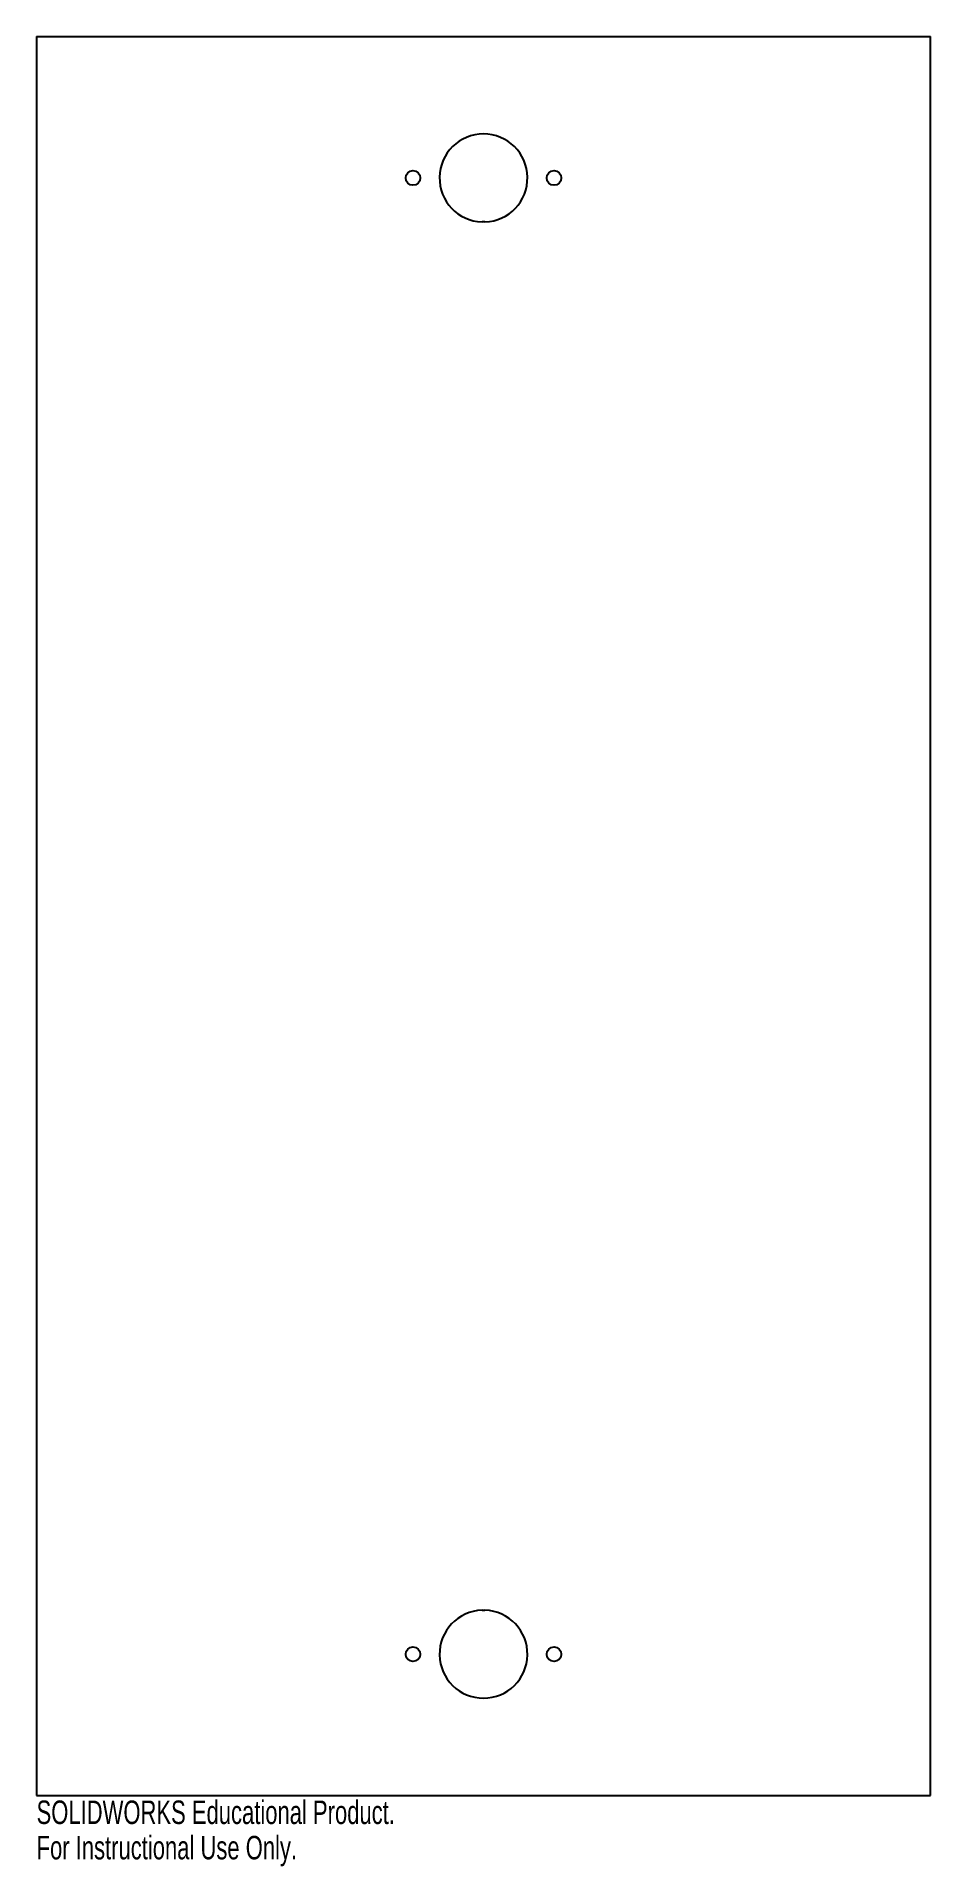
# Model space of a CAD drawing. Header units: inches. Extents: x -3.6 to 3.6, y -7.7 to 7.1.
import ezdxf

# ---------------------------------------------------------------- set-up
doc = ezdxf.new("R2010")
doc.units = ezdxf.units.IN
doc.header["$MEASUREMENT"] = 0
doc.styles.add('SLDTEXTSTYLE0', font='TXT', dxfattribs={"width": 0.7})

msp = doc.modelspace()

# ---------------------------------------------------------------- linework, layer by layer
at = {"color": 7, "linetype": 'Continuous', "lineweight": 25}
for p, q in [((-3.618, 7.118), (-3.618, -7.118)), ((-3.618, 7.118), (3.618, 7.118)), ((3.618, -7.118), (3.618, 7.118)), ((0.012, 5.618), (-0.012, 5.618)), ((-0.012, -5.618), (0.012, -5.618)), ((-3.618, -7.118), (3.618, -7.118))]:
    msp.add_line(p, q, dxfattribs=at)
for centre in [(-0.571, 5.974), (0.571, 5.974), (-0.571, -5.974), (0.571, -5.974)]:
    msp.add_circle(centre, 0.0591, dxfattribs=at)
for centre, start, end in [((0, 5.974), 271.9041, 268.0959), ((0, -5.974), 91.9041, 88.0959)]:
    msp.add_arc(centre, 0.356, start, end, dxfattribs=at)

# ---------------------------------------------------------------- texts
at = {"color": 7, "linetype": 'Continuous', "char_height": 0.1903, "attachment_point": 1, "style": 'SLDTEXTSTYLE0'}
for s, insert in [('SOLIDWORKS Educational Product.', (-3.618, -7.158)), ('For Instructional Use Only.', (-3.618, -7.444))]:
    msp.add_mtext(s, dxfattribs=dict(at, insert=insert))

doc.saveas('drawing.dxf')
